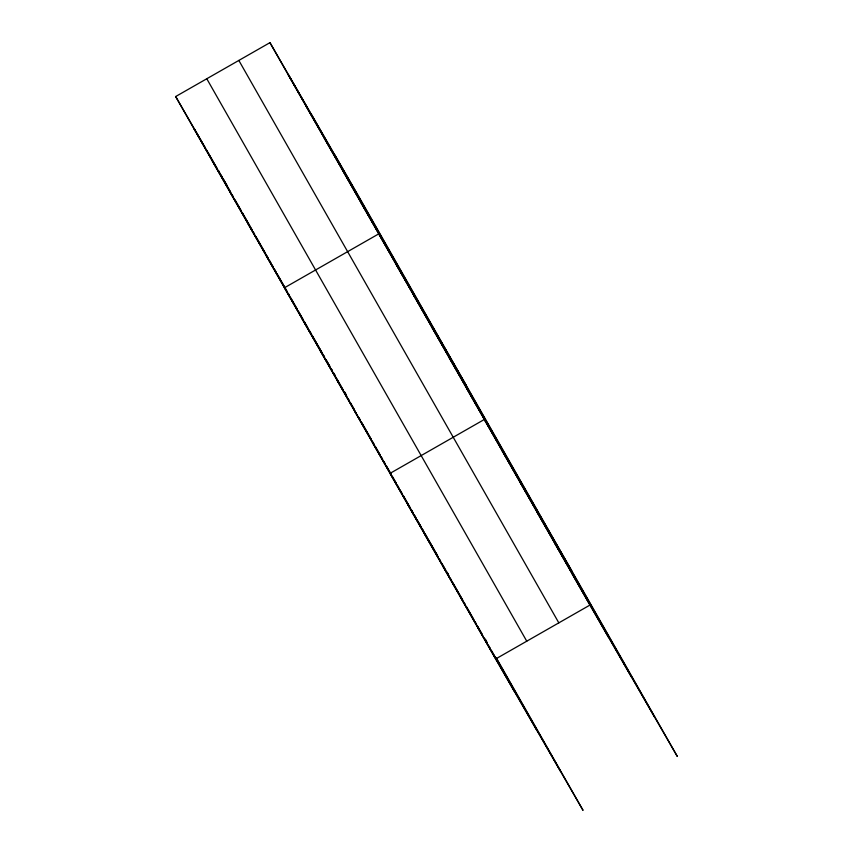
<?xml version="1.0" encoding="UTF-8"?>
<svg xmlns="http://www.w3.org/2000/svg" width="853" height="853" viewBox="0 0 853 853"><rect width="100%" height="100%" fill="white"/><g stroke="black" fill="none" stroke-linecap="round" stroke-linejoin="round"><path stroke-width="1.28" d="M496.361 657.972L583.047 810.35L495.646 658.974L175.665 96.538L269.953 42.65L357.354 194.026L677.335 756.462L589.935 605.076L269.953 42.65M495.646 658.974L589.935 605.076M288.079 74.52L306.76 106.881M306.216 106.39L324.897 138.751M324.343 138.261L343.023 170.621M342.479 170.131L361.16 202.492M360.616 202.001L379.297 234.362M466.143 385.257L378.743 233.871L284.465 287.77L324.556 357.215M396.346 264.814L415.027 297.164M413.94 295.746L432.62 328.096M431.543 326.678L450.224 359.028M449.136 357.61L467.817 389.96M466.74 388.541L485.421 420.902M571.734 570.86L484.333 419.473L390.056 473.372L434.657 550.622M501.937 450.405L520.618 482.766M519.541 481.348L538.222 513.698M537.134 512.28L555.815 544.63M554.738 543.212L573.419 575.562M572.331 574.144L591.012 606.504M175.665 96.538L205.061 147.441M206.319 149.627L217.025 168.18M220.916 174.918L222.217 177.168M223.518 179.418L227.41 186.157M193.802 128.408L212.482 160.769M211.928 160.279L230.609 192.639M230.065 192.16L248.745 224.51M248.202 224.03L266.882 256.38M266.328 255.9L285.009 288.25M329.716 366.15L325.814 359.401L329.727 366.278M331.007 368.389L332.307 370.639M333.608 372.889L334.909 375.139M344.644 391.996L345.934 394.246M302.058 318.702L320.739 351.052M319.662 349.634L338.342 381.995M337.255 380.566L355.936 412.927M354.859 411.498L373.539 443.859M372.452 442.43L391.132 474.79M435.958 552.872L437.258 555.122M446.993 571.979L448.283 574.229M407.659 504.304L426.34 536.654M425.252 535.236L443.933 567.586M442.856 566.168L461.537 598.529M460.449 597.1L479.13 629.461M478.053 628.032L496.734 660.393M334.675 154.756L654.656 717.181M311.313 114.281L631.295 676.706M288.634 75L608.615 637.436M238.84 60.435L558.822 622.861M206.778 78.753L526.759 641.189M485.41 639.313L486.722 641.605M495.838 657.652L560.368 771.069M220.906 175.004L230.63 192.074M231.92 194.356L233.21 196.627M235.161 200.05L240.983 210.286M242.284 212.568L251.998 229.638M253.288 231.92L254.589 234.191M255.879 236.473L265.592 253.544M266.893 255.825L268.183 258.096M269.484 260.378L271.425 263.79M272.075 264.931L273.365 267.202M274.655 269.484L275.956 271.755M277.246 274.037L286.96 291.108M288.261 293.379L289.551 295.66M290.852 297.932L297.324 309.319M298.625 311.59L303.156 319.566M304.446 321.837L307.688 327.531M309.628 330.943L310.929 333.224M312.219 335.496L321.933 352.566M323.234 354.848L324.524 357.13M331.039 368.571L332.339 370.863M334.291 374.296L335.592 376.589M336.903 378.881L343.418 390.333M344.068 391.484L346.681 396.059M347.981 398.351L349.282 400.643M350.583 402.936L354.496 409.813M359.06 417.831L360.361 420.124M361.672 422.416L371.45 439.604M372.75 441.886L374.051 444.178M375.352 446.471L379.916 454.489M381.227 456.781L382.528 459.074M383.829 461.366L385.129 463.659M386.441 465.951L391.005 473.969M392.305 476.262L396.219 483.139M397.519 485.432L398.82 487.713M400.121 490.006L402.083 493.45M403.384 495.742L409.898 507.194M411.21 509.486L413.161 512.92M414.462 515.212L415.774 517.504M417.074 519.797L420.987 526.674M422.288 528.967L423.589 531.259M425.551 534.692L426.852 536.985M428.153 539.277L437.93 556.455M439.231 558.747L440.543 561.039M441.843 563.332L445.756 570.209M447.057 572.502L449.009 575.935M450.32 578.227L451.621 580.52M452.922 582.812L462.699 600M464 602.282L465.311 604.574M466.612 606.867L473.778 619.47M475.089 621.762L476.39 624.055M477.691 626.347L482.254 634.365M484.867 638.95L487.468 643.535M488.769 645.828L490.08 648.109M491.381 650.402L537.006 730.605M194.345 128.899L514.327 691.325M219.626 172.669L218.325 170.419L219.616 172.732"/></g></svg>
